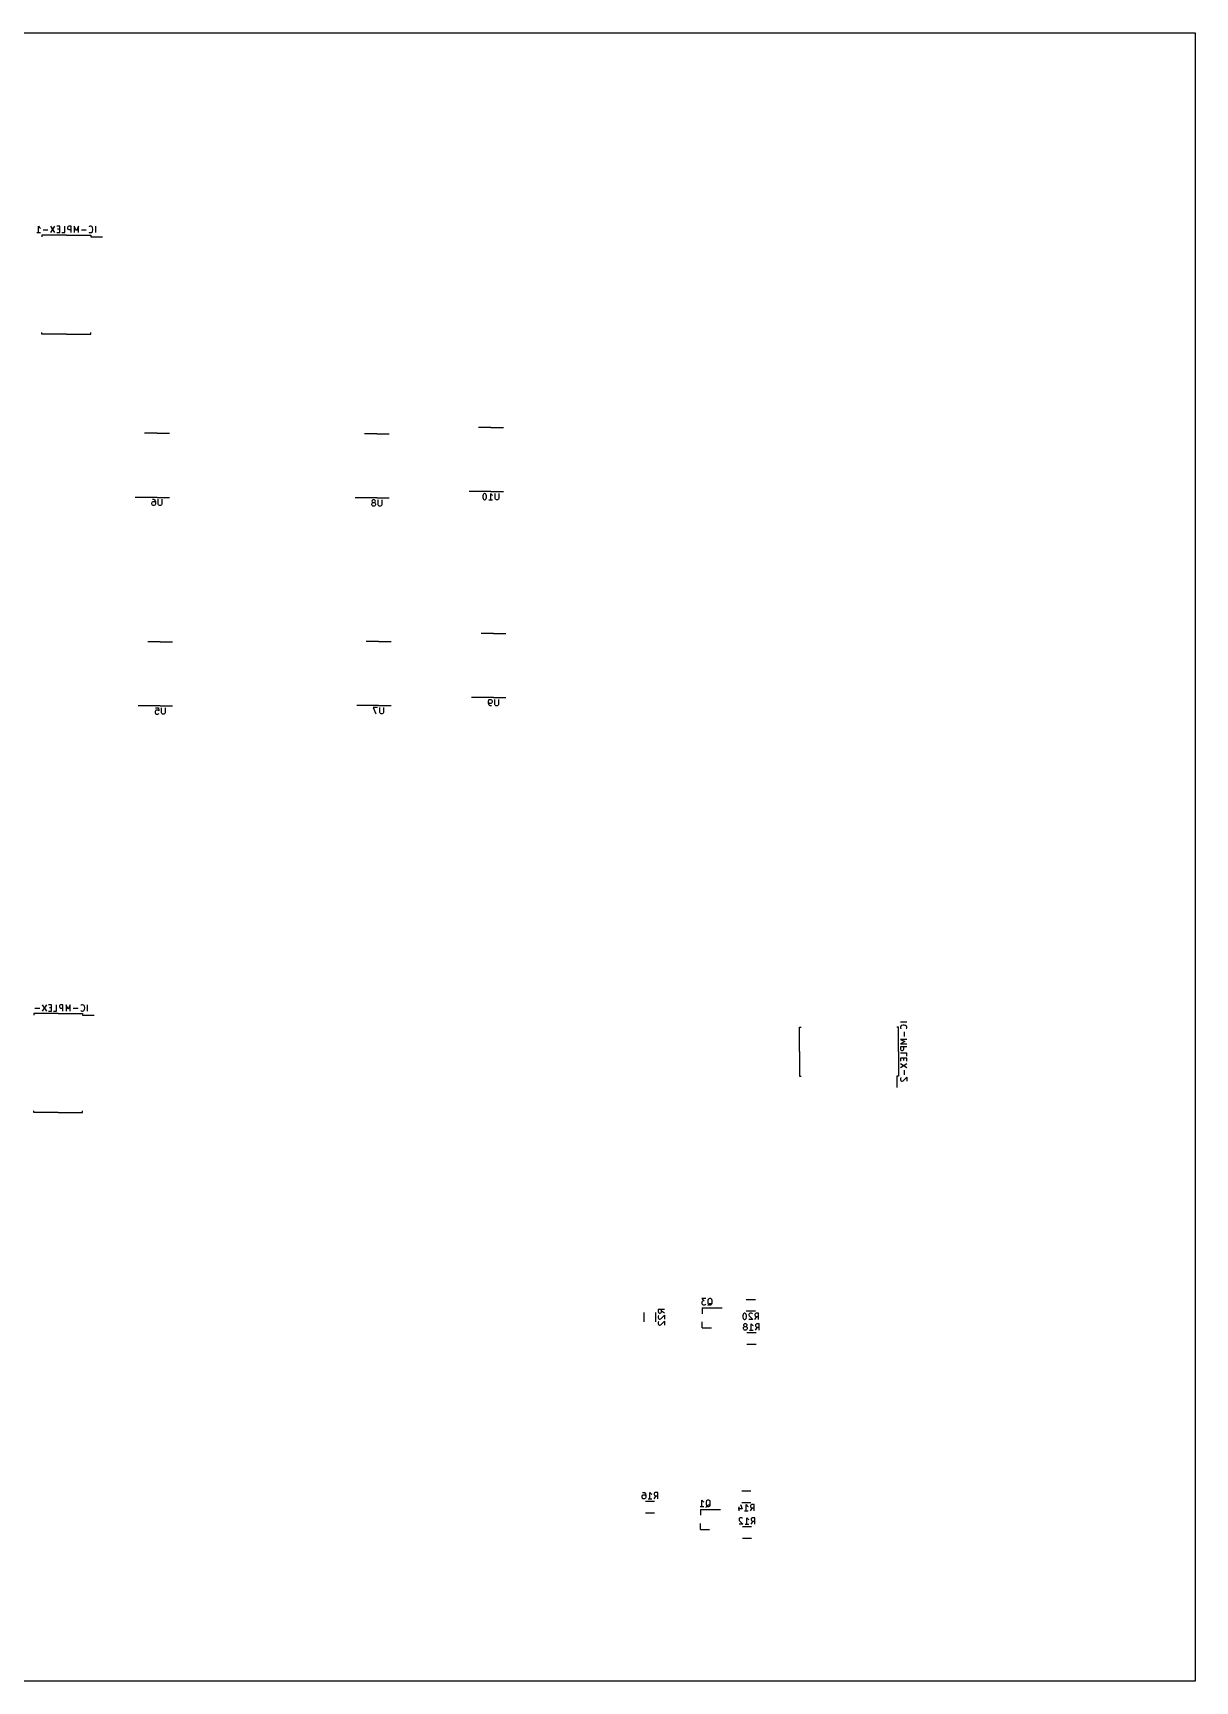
# Model space of a CAD drawing. Extents: x 119 to 479, y -311 to -51.
# Drawn here: x 295.6 to 479, y -311 to -51 of the extents above; entities that cross this region are included whole.
import ezdxf

# ---------------------------------------------------------------- set-up
doc = ezdxf.new("R2010")
doc.units = 0
doc.layers.add('BLACK', color=7, linetype='CONTINUOUS')

msp = doc.modelspace()

# ---------------------------------------------------------------- linework, layer by layer
at = {"layer": 'BLACK', "linetype": 'CONTINUOUS'}
for p, q in [((119, -51), (479, -51)), ((479, -51), (479, -311)), ((296.233, -82.502), (296.805, -82.502)), ((296.519, -82.502), (296.519, -81.502)), ((296.519, -81.502), (296.614, -81.645)), ((296.614, -81.645), (296.71, -81.74)), ((296.71, -81.74), (296.805, -81.788)), ((300.9, -82.89), (297.04, -82.89)), ((297.04, -82.89), (297.04, -83.155)), ((297.995, -82.121), (297.233, -82.121)), ((299.043, -81.502), (298.376, -82.502)), ((298.376, -81.502), (299.043, -82.502)), ((299.852, -81.502), (299.376, -81.502)), ((299.376, -82.502), (299.852, -82.502)), ((299.852, -81.979), (299.519, -81.979)), ((299.852, -82.502), (299.852, -81.502)), ((300.186, -82.502), (300.662, -82.502)), ((300.662, -82.502), (300.662, -81.502)), ((300.9, -82.89), (304.76, -82.89)), ((301.138, -81.598), (301.09, -81.693)), ((301.09, -81.693), (301.09, -81.836)), ((301.09, -81.836), (301.138, -81.931)), ((301.186, -81.55), (301.138, -81.598)), ((301.138, -81.931), (301.186, -81.979)), ((301.281, -81.502), (301.186, -81.55)), ((301.186, -81.979), (301.281, -82.026)), ((301.662, -81.502), (301.281, -81.502)), ((301.281, -82.026), (301.662, -82.026)), ((301.662, -82.502), (301.662, -81.502)), ((302.471, -82.217), (302.138, -81.502)), ((302.138, -81.502), (302.138, -82.502)), ((302.805, -81.502), (302.471, -82.217)), ((302.805, -82.502), (302.805, -81.502)), ((304.043, -82.121), (303.281, -82.121)), ((304.519, -81.55), (304.471, -81.598)), ((304.471, -82.407), (304.519, -82.455)), ((304.662, -81.502), (304.519, -81.55)), ((304.519, -82.455), (304.662, -82.502)), ((304.757, -81.502), (304.662, -81.502)), ((304.662, -82.502), (304.757, -82.502)), ((304.9, -81.55), (304.757, -81.502)), ((304.757, -82.502), (304.9, -82.455)), ((304.76, -82.89), (304.76, -83.155)), ((304.76, -83.155), (306.575, -83.155)), ((304.995, -81.645), (304.9, -81.55)), ((304.9, -82.455), (304.995, -82.359)), ((305.043, -81.74), (304.995, -81.645)), ((304.995, -82.359), (305.043, -82.264)), ((305.09, -81.931), (305.043, -81.74)), ((305.043, -82.264), (305.09, -82.074)), ((305.09, -82.074), (305.09, -81.931)), ((305.519, -82.502), (305.519, -81.502)), ((297.04, -98.51), (297.04, -98.245)), ((300.9, -98.51), (297.04, -98.51)), ((300.9, -98.51), (304.76, -98.51)), ((304.76, -98.51), (304.76, -98.245)), ((315.2, -114.14), (313.25, -114.14)), ((315.2, -114.14), (317.15, -114.14)), ((349.9, -114.24), (347.95, -114.24)), ((349.9, -114.24), (351.85, -114.24)), ((367.9, -113.24), (365.95, -113.24)), ((367.9, -113.24), (369.85, -113.24)), ((315.2, -124.26), (311.75, -124.26)), ((314.486, -124.552), (314.676, -124.552)), ((314.676, -124.552), (314.771, -124.6)), ((314.771, -124.6), (314.819, -124.648)), ((314.819, -124.648), (314.914, -124.79)), ((314.914, -124.79), (314.962, -124.981)), ((315.2, -124.26), (317.15, -124.26)), ((315.39, -125.362), (315.39, -124.552)), ((315.962, -124.552), (315.962, -125.362)), ((349.9, -124.36), (346.45, -124.36)), ((349.138, -124.748), (349.09, -124.843)), ((349.186, -124.7), (349.138, -124.748)), ((349.281, -124.652), (349.186, -124.7)), ((349.471, -124.652), (349.281, -124.652)), ((349.567, -124.7), (349.471, -124.652)), ((349.614, -124.748), (349.567, -124.7)), ((349.662, -124.843), (349.614, -124.748)), ((349.9, -124.36), (351.85, -124.36)), ((350.09, -125.462), (350.09, -124.652)), ((350.662, -124.652), (350.662, -125.462)), ((367.9, -123.36), (364.45, -123.36)), ((366.662, -123.843), (366.614, -124.033)), ((366.614, -124.033), (366.614, -124.271)), ((366.614, -124.271), (366.662, -124.462)), ((366.71, -123.748), (366.662, -123.843)), ((366.662, -124.462), (366.71, -124.557)), ((366.757, -123.7), (366.71, -123.748)), ((366.71, -124.557), (366.757, -124.605)), ((366.852, -123.652), (366.757, -123.7)), ((366.757, -124.605), (366.852, -124.652)), ((366.948, -123.652), (366.852, -123.652)), ((366.852, -124.652), (366.948, -124.652)), ((367.043, -123.7), (366.948, -123.652)), ((366.948, -124.652), (367.043, -124.605)), ((367.09, -123.748), (367.043, -123.7)), ((367.043, -124.605), (367.09, -124.557)), ((367.138, -123.843), (367.09, -123.748)), ((367.09, -124.557), (367.138, -124.462)), ((367.186, -124.033), (367.138, -123.843)), ((367.138, -124.462), (367.186, -124.271)), ((367.186, -124.271), (367.186, -124.033)), ((367.567, -124.652), (368.138, -124.652)), ((367.852, -124.652), (367.852, -123.652)), ((367.852, -123.652), (367.948, -123.795)), ((367.9, -123.36), (369.85, -123.36)), ((367.948, -123.795), (368.043, -123.89)), ((368.043, -123.89), (368.138, -123.938)), ((368.567, -124.462), (368.567, -123.652)), ((368.614, -124.557), (368.567, -124.462)), ((368.662, -124.605), (368.614, -124.557)), ((368.757, -124.652), (368.662, -124.605)), ((368.948, -124.652), (368.757, -124.652)), ((369.043, -124.605), (368.948, -124.652)), ((369.09, -124.557), (369.043, -124.605)), ((369.138, -124.462), (369.09, -124.557)), ((369.138, -123.652), (369.138, -124.462)), ((314.39, -125.124), (314.438, -125.029)), ((314.39, -125.362), (314.39, -125.124)), ((314.438, -125.457), (314.39, -125.362)), ((314.438, -125.029), (314.486, -124.981)), ((314.486, -125.505), (314.438, -125.457)), ((314.486, -124.981), (314.581, -124.933)), ((314.581, -125.552), (314.486, -125.505)), ((314.581, -124.933), (314.771, -124.933)), ((314.771, -125.552), (314.581, -125.552)), ((314.771, -124.933), (314.867, -124.981)), ((314.867, -125.505), (314.771, -125.552)), ((314.867, -124.981), (314.914, -125.029)), ((314.914, -125.457), (314.867, -125.505)), ((314.914, -125.029), (314.962, -125.124)), ((314.962, -125.362), (314.914, -125.457)), ((314.962, -124.981), (314.962, -125.362)), ((315.438, -125.457), (315.39, -125.362)), ((315.486, -125.505), (315.438, -125.457)), ((315.581, -125.552), (315.486, -125.505)), ((315.771, -125.552), (315.581, -125.552)), ((315.867, -125.505), (315.771, -125.552)), ((315.914, -125.457), (315.867, -125.505)), ((315.962, -125.362), (315.914, -125.457)), ((349.09, -124.843), (349.09, -124.89)), ((349.09, -124.89), (349.138, -124.986)), ((349.09, -125.271), (349.138, -125.176)), ((349.09, -125.462), (349.09, -125.271)), ((349.138, -125.557), (349.09, -125.462)), ((349.138, -124.986), (349.186, -125.033)), ((349.138, -125.176), (349.186, -125.129)), ((349.186, -125.605), (349.138, -125.557)), ((349.186, -125.033), (349.281, -125.081)), ((349.186, -125.129), (349.281, -125.081)), ((349.281, -125.652), (349.186, -125.605)), ((349.281, -125.081), (349.471, -125.081)), ((349.471, -125.652), (349.281, -125.652)), ((349.471, -125.081), (349.567, -125.033)), ((349.471, -125.081), (349.567, -125.129)), ((349.567, -125.605), (349.471, -125.652)), ((349.567, -125.033), (349.614, -124.986)), ((349.567, -125.129), (349.614, -125.176)), ((349.614, -125.557), (349.567, -125.605)), ((349.614, -124.986), (349.662, -124.89)), ((349.614, -125.176), (349.662, -125.271)), ((349.662, -125.462), (349.614, -125.557)), ((349.662, -124.89), (349.662, -124.843)), ((349.662, -125.271), (349.662, -125.462)), ((350.138, -125.557), (350.09, -125.462)), ((350.186, -125.605), (350.138, -125.557)), ((350.281, -125.652), (350.186, -125.605)), ((350.471, -125.652), (350.281, -125.652)), ((350.567, -125.605), (350.471, -125.652)), ((350.614, -125.557), (350.567, -125.605)), ((350.662, -125.462), (350.614, -125.557)), ((315.7, -147.04), (313.75, -147.04)), ((315.7, -147.04), (317.65, -147.04)), ((350.175, -147.005), (348.225, -147.005)), ((350.175, -147.005), (352.125, -147.005)), ((368.3, -145.74), (366.35, -145.74)), ((368.3, -145.74), (370.25, -145.74)), ((368.3, -155.86), (364.85, -155.86)), ((368.3, -155.86), (370.25, -155.86)), ((315.7, -157.16), (312.25, -157.16)), ((314.938, -157.929), (314.89, -158.024)), ((314.89, -158.024), (314.89, -158.262)), ((314.89, -158.262), (314.938, -158.357)), ((314.938, -157.452), (315.414, -157.452)), ((314.986, -157.881), (314.938, -157.929)), ((314.938, -158.357), (314.986, -158.405)), ((315.081, -157.833), (314.986, -157.881)), ((314.986, -158.405), (315.081, -158.452)), ((315.319, -157.833), (315.081, -157.833)), ((315.081, -158.452), (315.319, -158.452)), ((315.414, -157.881), (315.319, -157.833)), ((315.319, -158.452), (315.414, -158.405)), ((315.414, -157.452), (315.462, -157.929)), ((315.462, -157.929), (315.414, -157.881)), ((315.414, -158.405), (315.462, -158.357)), ((315.7, -157.16), (317.65, -157.16)), ((315.89, -158.262), (315.89, -157.452)), ((315.938, -158.357), (315.89, -158.262)), ((315.986, -158.405), (315.938, -158.357)), ((316.081, -158.452), (315.986, -158.405)), ((316.271, -158.452), (316.081, -158.452)), ((316.367, -158.405), (316.271, -158.452)), ((316.414, -158.357), (316.367, -158.405)), ((316.462, -158.262), (316.414, -158.357)), ((316.462, -157.452), (316.462, -158.262)), ((350.175, -157.125), (346.725, -157.125)), ((349.985, -157.417), (349.318, -157.417)), ((349.318, -157.417), (349.746, -158.417)), ((350.175, -157.125), (352.125, -157.125)), ((350.365, -158.227), (350.365, -157.417)), ((350.413, -158.322), (350.365, -158.227)), ((350.461, -158.37), (350.413, -158.322)), ((350.556, -158.417), (350.461, -158.37)), ((350.746, -158.417), (350.556, -158.417)), ((350.842, -158.37), (350.746, -158.417)), ((350.889, -158.322), (350.842, -158.37)), ((350.937, -158.227), (350.889, -158.322)), ((350.937, -157.417), (350.937, -158.227)), ((367.49, -156.343), (367.538, -156.248)), ((367.49, -156.724), (367.49, -156.343)), ((367.538, -156.676), (367.49, -156.581)), ((367.538, -156.914), (367.49, -156.724)), ((367.538, -156.248), (367.586, -156.2)), ((367.586, -156.724), (367.538, -156.676)), ((367.633, -157.057), (367.538, -156.914)), ((367.586, -156.2), (367.681, -156.152)), ((367.681, -156.771), (367.586, -156.724)), ((367.681, -157.105), (367.633, -157.057)), ((367.681, -156.152), (367.871, -156.152)), ((367.871, -156.771), (367.681, -156.771)), ((367.776, -157.152), (367.681, -157.105)), ((367.967, -157.152), (367.776, -157.152)), ((367.871, -156.152), (367.967, -156.2)), ((367.967, -156.724), (367.871, -156.771)), ((367.967, -156.2), (368.014, -156.248)), ((368.014, -156.676), (367.967, -156.724)), ((368.014, -156.248), (368.062, -156.343)), ((368.062, -156.581), (368.014, -156.676)), ((368.062, -156.343), (368.062, -156.581)), ((368.49, -156.962), (368.49, -156.152)), ((368.538, -157.057), (368.49, -156.962)), ((368.586, -157.105), (368.538, -157.057)), ((368.681, -157.152), (368.586, -157.105)), ((368.871, -157.152), (368.681, -157.152)), ((368.967, -157.105), (368.871, -157.152)), ((369.014, -157.057), (368.967, -157.105)), ((369.062, -156.962), (369.014, -157.057)), ((369.062, -156.152), (369.062, -156.962)), ((296.695, -204.921), (295.933, -204.921)), ((297.743, -204.302), (297.076, -205.302)), ((297.076, -204.302), (297.743, -205.302)), ((298.552, -204.302), (298.076, -204.302)), ((298.076, -205.302), (298.552, -205.302)), ((298.552, -204.779), (298.219, -204.779)), ((298.552, -205.302), (298.552, -204.302)), ((298.886, -205.302), (299.362, -205.302)), ((299.362, -205.302), (299.362, -204.302)), ((299.838, -204.398), (299.79, -204.493)), ((299.79, -204.493), (299.79, -204.636)), ((299.79, -204.636), (299.838, -204.731)), ((299.886, -204.35), (299.838, -204.398)), ((299.838, -204.731), (299.886, -204.779)), ((299.981, -204.302), (299.886, -204.35)), ((299.886, -204.779), (299.981, -204.826)), ((300.362, -204.302), (299.981, -204.302)), ((299.981, -204.826), (300.362, -204.826)), ((300.362, -205.302), (300.362, -204.302)), ((301.171, -205.017), (300.838, -204.302)), ((300.838, -204.302), (300.838, -205.302)), ((301.505, -204.302), (301.171, -205.017)), ((301.505, -205.302), (301.505, -204.302)), ((302.743, -204.921), (301.981, -204.921)), ((303.219, -204.35), (303.171, -204.398)), ((303.171, -205.207), (303.219, -205.255)), ((303.362, -204.302), (303.219, -204.35)), ((303.219, -205.255), (303.362, -205.302)), ((303.457, -204.302), (303.362, -204.302)), ((303.362, -205.302), (303.457, -205.302)), ((303.6, -204.35), (303.457, -204.302)), ((303.457, -205.302), (303.6, -205.255)), ((303.695, -204.445), (303.6, -204.35)), ((303.6, -205.255), (303.695, -205.16)), ((303.743, -204.54), (303.695, -204.445)), ((303.695, -205.16), (303.743, -205.064)), ((303.79, -204.731), (303.743, -204.54)), ((303.743, -205.064), (303.79, -204.874)), ((303.79, -204.874), (303.79, -204.731)), ((304.219, -205.302), (304.219, -204.302)), ((295.74, -205.69), (295.74, -205.955)), ((299.6, -205.69), (295.74, -205.69)), ((299.6, -205.69), (303.46, -205.69)), ((303.46, -205.69), (303.46, -205.955)), ((303.46, -205.955), (305.275, -205.955)), ((416.59, -211.7), (416.59, -207.84)), ((416.59, -207.84), (416.855, -207.84)), ((432.21, -207.84), (431.945, -207.84)), ((432.21, -211.7), (432.21, -207.84)), ((433.502, -207.081), (432.502, -207.081)), ((432.55, -207.7), (432.502, -207.843)), ((432.502, -207.843), (432.502, -207.938)), ((432.502, -207.938), (432.55, -208.081)), ((432.645, -207.605), (432.55, -207.7)), ((432.74, -207.557), (432.645, -207.605)), ((432.931, -207.51), (432.74, -207.557)), ((433.074, -207.51), (432.931, -207.51)), ((433.264, -207.557), (433.074, -207.51)), ((433.36, -207.605), (433.264, -207.557)), ((433.455, -207.7), (433.36, -207.605)), ((433.502, -207.843), (433.455, -207.7)), ((433.455, -208.081), (433.502, -207.938)), ((433.502, -207.938), (433.502, -207.843)), ((433.502, -209.795), (432.502, -209.795)), ((432.502, -209.795), (433.217, -210.129)), ((433.217, -210.129), (432.502, -210.462)), ((432.502, -210.462), (433.502, -210.462)), ((432.55, -208.081), (432.598, -208.129)), ((433.121, -208.557), (433.121, -209.319)), ((433.407, -208.129), (433.455, -208.081)), ((416.59, -211.7), (416.59, -215.56)), ((432.21, -211.7), (432.21, -215.56)), ((433.502, -210.938), (432.502, -210.938)), ((432.502, -210.938), (432.502, -211.319)), ((432.502, -211.319), (432.55, -211.414)), ((433.502, -211.938), (432.502, -211.938)), ((433.502, -212.748), (432.502, -212.748)), ((432.502, -212.748), (432.502, -213.224)), ((432.55, -211.414), (432.598, -211.462)), ((432.598, -211.462), (432.693, -211.51)), ((432.693, -211.51), (432.836, -211.51)), ((432.836, -211.51), (432.931, -211.462)), ((432.931, -211.462), (432.979, -211.414)), ((432.979, -211.414), (433.026, -211.319)), ((432.979, -212.748), (432.979, -213.081)), ((433.026, -211.319), (433.026, -210.938)), ((433.502, -212.414), (433.502, -211.938)), ((433.502, -213.224), (433.502, -212.748)), ((416.59, -215.56), (416.855, -215.56)), ((431.945, -215.56), (431.945, -217.375)), ((432.21, -215.56), (431.945, -215.56)), ((432.502, -213.557), (433.502, -214.224)), ((432.502, -214.224), (433.502, -213.557)), ((432.598, -215.795), (432.55, -215.843)), ((432.931, -216.319), (433.502, -215.748)), ((433.121, -214.605), (433.121, -215.367)), ((433.502, -215.748), (433.502, -216.367)), ((432.55, -215.843), (432.502, -215.938)), ((432.502, -215.938), (432.502, -216.176)), ((432.502, -216.176), (432.55, -216.271)), ((432.55, -216.271), (432.598, -216.319)), ((432.598, -216.319), (432.693, -216.367)), ((432.693, -216.367), (432.788, -216.367)), ((432.788, -216.367), (432.931, -216.319)), ((295.74, -221.31), (295.74, -221.045)), ((299.6, -221.31), (295.74, -221.31)), ((299.6, -221.31), (303.46, -221.31)), ((303.46, -221.31), (303.46, -221.045)), ((401.81, -250.652), (401.19, -250.652)), ((401.19, -250.652), (401.524, -251.033)), ((401.238, -251.129), (401.19, -251.224)), ((401.19, -251.224), (401.19, -251.462)), ((401.19, -251.462), (401.238, -251.557)), ((401.286, -251.081), (401.238, -251.129)), ((401.238, -251.557), (401.286, -251.605)), ((401.24, -252.12), (404.4, -252.12)), ((401.24, -252.12), (401.24, -253.05)), ((401.381, -251.033), (401.286, -251.081)), ((401.286, -251.605), (401.381, -251.652)), ((401.524, -251.033), (401.381, -251.033)), ((401.381, -251.652), (401.667, -251.652)), ((401.667, -251.652), (401.762, -251.605)), ((401.762, -251.605), (401.81, -251.557)), ((402.095, -251.748), (402.19, -251.7)), ((402.19, -250.795), (402.143, -250.986)), ((402.143, -250.986), (402.143, -251.319)), ((402.143, -251.319), (402.19, -251.51)), ((402.286, -250.7), (402.19, -250.795)), ((402.19, -251.51), (402.286, -251.605)), ((402.19, -251.7), (402.286, -251.605)), ((402.381, -250.652), (402.286, -250.7)), ((402.286, -251.605), (402.429, -251.462)), ((402.286, -251.605), (402.381, -251.652)), ((402.571, -250.652), (402.381, -250.652)), ((402.381, -251.652), (402.571, -251.652)), ((402.429, -251.462), (402.524, -251.414)), ((402.524, -251.414), (402.619, -251.414)), ((402.667, -250.7), (402.571, -250.652)), ((402.571, -251.652), (402.667, -251.605)), ((402.762, -250.795), (402.667, -250.7)), ((402.667, -251.605), (402.762, -251.51)), ((402.81, -250.986), (402.762, -250.795)), ((402.762, -251.51), (402.81, -251.319)), ((402.81, -251.319), (402.81, -250.986)), ((408.173, -250.79), (409.627, -250.79)), ((392.09, -254.327), (392.09, -252.873)), ((393.91, -254.327), (393.91, -252.873)), ((395.272, -252.386), (394.272, -252.386)), ((394.272, -252.386), (394.272, -252.767)), ((394.272, -252.767), (394.32, -252.862)), ((394.32, -253.386), (394.272, -253.481)), ((394.272, -253.481), (394.272, -253.719)), ((394.272, -253.719), (394.32, -253.814)), ((394.32, -254.338), (394.272, -254.433)), ((394.272, -254.433), (394.272, -254.671)), ((394.272, -254.671), (394.32, -254.767)), ((394.32, -252.862), (394.368, -252.91)), ((394.368, -253.338), (394.32, -253.386)), ((394.32, -253.814), (394.368, -253.862)), ((394.368, -254.29), (394.32, -254.338)), ((394.32, -254.767), (394.368, -254.814)), ((394.368, -252.91), (394.463, -252.957)), ((394.368, -253.862), (394.463, -253.91)), ((394.463, -252.957), (394.606, -252.957)), ((394.463, -253.91), (394.558, -253.91)), ((394.558, -253.91), (394.701, -253.862)), ((394.606, -252.957), (394.701, -252.91)), ((394.701, -252.91), (394.749, -252.862)), ((394.701, -253.862), (395.272, -253.29)), ((394.701, -254.814), (395.272, -254.243)), ((394.749, -252.862), (394.796, -252.767)), ((394.796, -252.767), (394.796, -252.386)), ((395.272, -252.957), (394.796, -252.624)), ((395.272, -253.29), (395.272, -253.91)), ((395.272, -254.243), (395.272, -254.862)), ((401.24, -255.28), (401.24, -254.35)), ((407.686, -253.163), (407.638, -253.353)), ((407.638, -253.353), (407.638, -253.591)), ((407.638, -253.591), (407.686, -253.782)), ((407.733, -253.068), (407.686, -253.163)), ((407.686, -253.782), (407.733, -253.877)), ((407.781, -253.02), (407.733, -253.068)), ((407.733, -253.877), (407.781, -253.925)), ((407.786, -254.728), (407.738, -254.823)), ((407.876, -252.972), (407.781, -253.02)), ((407.781, -253.925), (407.876, -253.972)), ((407.833, -254.68), (407.786, -254.728)), ((407.929, -254.632), (407.833, -254.68)), ((407.971, -252.972), (407.876, -252.972)), ((407.876, -253.972), (407.971, -253.972)), ((408.119, -254.632), (407.929, -254.632)), ((408.067, -253.02), (407.971, -252.972)), ((407.971, -253.972), (408.067, -253.925)), ((408.114, -253.068), (408.067, -253.02)), ((408.067, -253.925), (408.114, -253.877)), ((408.162, -253.163), (408.114, -253.068)), ((408.114, -253.877), (408.162, -253.782)), ((408.214, -254.68), (408.119, -254.632)), ((408.21, -253.353), (408.162, -253.163)), ((408.162, -253.782), (408.21, -253.591)), ((408.173, -252.61), (409.627, -252.61)), ((408.21, -253.591), (408.21, -253.353)), ((408.262, -254.728), (408.214, -254.68)), ((408.31, -254.823), (408.262, -254.728)), ((408.638, -253.068), (408.59, -253.163)), ((408.59, -253.163), (408.59, -253.258)), ((408.59, -253.258), (408.638, -253.401)), ((409.21, -253.972), (408.59, -253.972)), ((408.686, -253.02), (408.638, -253.068)), ((408.638, -253.401), (409.21, -253.972)), ((408.781, -252.972), (408.686, -253.02)), ((409.019, -252.972), (408.781, -252.972)), ((408.976, -255.632), (408.976, -254.632)), ((408.976, -254.632), (409.071, -254.775)), ((409.114, -253.02), (409.019, -252.972)), ((409.071, -254.775), (409.167, -254.87)), ((409.162, -253.068), (409.114, -253.02)), ((409.59, -253.068), (409.543, -253.163)), ((409.543, -253.163), (409.543, -253.306)), ((409.543, -253.306), (409.59, -253.401)), ((409.543, -253.972), (409.876, -253.496)), ((409.638, -253.02), (409.59, -253.068)), ((409.59, -253.401), (409.638, -253.449)), ((409.733, -252.972), (409.638, -253.02)), ((409.638, -253.449), (409.733, -253.496)), ((409.69, -254.728), (409.643, -254.823)), ((409.738, -254.68), (409.69, -254.728)), ((410.114, -252.972), (409.733, -252.972)), ((409.733, -253.496), (410.114, -253.496)), ((409.833, -254.632), (409.738, -254.68)), ((410.214, -254.632), (409.833, -254.632)), ((410.114, -253.972), (410.114, -252.972)), ((410.214, -255.632), (410.214, -254.632)), ((394.368, -254.814), (394.463, -254.862)), ((394.463, -254.862), (394.558, -254.862)), ((394.558, -254.862), (394.701, -254.814)), ((401.24, -255.28), (402.7, -255.28)), ((407.738, -254.823), (407.738, -254.87)), ((407.738, -254.87), (407.786, -254.966)), ((407.738, -255.251), (407.786, -255.156)), ((407.738, -255.442), (407.738, -255.251)), ((407.786, -255.537), (407.738, -255.442)), ((407.786, -254.966), (407.833, -255.013)), ((407.786, -255.156), (407.833, -255.109)), ((407.833, -255.585), (407.786, -255.537)), ((407.833, -255.013), (407.929, -255.061)), ((407.833, -255.109), (407.929, -255.061)), ((407.929, -255.632), (407.833, -255.585)), ((407.929, -255.061), (408.119, -255.061)), ((408.119, -255.632), (407.929, -255.632)), ((408.119, -255.061), (408.214, -255.013)), ((408.119, -255.061), (408.214, -255.109)), ((408.214, -255.585), (408.119, -255.632)), ((408.214, -255.013), (408.262, -254.966)), ((408.214, -255.109), (408.262, -255.156)), ((408.262, -255.537), (408.214, -255.585)), ((408.262, -254.966), (408.31, -254.87)), ((408.262, -255.156), (408.31, -255.251)), ((408.31, -255.442), (408.262, -255.537)), ((409.727, -256.09), (408.273, -256.09)), ((408.31, -254.87), (408.31, -254.823)), ((408.31, -255.251), (408.31, -255.442)), ((408.69, -255.632), (409.262, -255.632)), ((409.167, -254.87), (409.262, -254.918)), ((409.643, -254.823), (409.643, -254.966)), ((409.643, -254.966), (409.69, -255.061)), ((409.643, -255.632), (409.976, -255.156)), ((409.69, -255.061), (409.738, -255.109)), ((409.738, -255.109), (409.833, -255.156)), ((409.833, -255.156), (410.214, -255.156)), ((409.727, -257.91), (408.273, -257.91)), ((391.738, -281.804), (391.786, -281.709)), ((391.738, -282.042), (391.738, -281.804)), ((391.786, -282.137), (391.738, -282.042)), ((391.786, -281.709), (391.833, -281.661)), ((391.833, -282.185), (391.786, -282.137)), ((391.833, -281.232), (392.024, -281.232)), ((391.833, -281.661), (391.929, -281.613)), ((391.929, -282.232), (391.833, -282.185)), ((391.929, -281.613), (392.119, -281.613)), ((392.119, -282.232), (391.929, -282.232)), ((392.024, -281.232), (392.119, -281.28)), ((392.119, -281.28), (392.167, -281.328)), ((392.119, -281.613), (392.214, -281.661)), ((392.214, -282.185), (392.119, -282.232)), ((392.167, -281.328), (392.262, -281.47)), ((392.214, -281.661), (392.262, -281.709)), ((392.262, -282.137), (392.214, -282.185)), ((392.262, -281.47), (392.31, -281.661)), ((392.262, -281.709), (392.31, -281.804)), ((392.31, -282.042), (392.262, -282.137)), ((393.727, -282.69), (392.273, -282.69)), ((392.31, -281.661), (392.31, -282.042)), ((392.69, -282.232), (393.262, -282.232)), ((392.976, -282.232), (392.976, -281.232)), ((392.976, -281.232), (393.071, -281.375)), ((393.071, -281.375), (393.167, -281.47)), ((393.167, -281.47), (393.262, -281.518)), ((393.69, -281.328), (393.643, -281.423)), ((393.643, -281.423), (393.643, -281.566)), ((393.643, -281.566), (393.69, -281.661)), ((393.643, -282.232), (393.976, -281.756)), ((393.738, -281.28), (393.69, -281.328)), ((393.69, -281.661), (393.738, -281.709)), ((393.833, -281.232), (393.738, -281.28)), ((393.738, -281.709), (393.833, -281.756)), ((394.214, -281.232), (393.833, -281.232)), ((393.833, -281.756), (394.214, -281.756)), ((394.214, -282.232), (394.214, -281.232)), ((401.176, -283.452), (401.176, -282.452)), ((401.176, -282.452), (401.271, -282.595)), ((401.271, -282.595), (401.367, -282.69)), ((401.367, -282.69), (401.462, -282.738)), ((401.89, -282.595), (401.843, -282.786)), ((401.843, -282.786), (401.843, -283.119)), ((401.843, -283.119), (401.89, -283.31)), ((401.986, -282.5), (401.89, -282.595)), ((401.89, -283.31), (401.986, -283.405)), ((402.081, -282.452), (401.986, -282.5)), ((401.986, -283.405), (402.129, -283.262)), ((402.271, -282.452), (402.081, -282.452)), ((402.129, -283.262), (402.224, -283.214)), ((402.224, -283.214), (402.319, -283.214)), ((402.367, -282.5), (402.271, -282.452)), ((402.462, -282.595), (402.367, -282.5)), ((402.367, -283.405), (402.462, -283.31)), ((402.51, -282.786), (402.462, -282.595)), ((402.462, -283.31), (402.51, -283.119)), ((402.51, -283.119), (402.51, -282.786)), ((407.271, -283.125), (407.51, -283.839)), ((407.473, -280.99), (408.927, -280.99)), ((407.473, -282.81), (408.927, -282.81)), ((408.176, -284.172), (408.176, -283.172)), ((408.176, -283.172), (408.271, -283.315)), ((408.271, -283.315), (408.367, -283.41)), ((408.89, -283.268), (408.843, -283.363)), ((408.843, -283.363), (408.843, -283.506)), ((408.938, -283.22), (408.89, -283.268)), ((409.033, -283.172), (408.938, -283.22)), ((409.414, -283.172), (409.033, -283.172)), ((409.414, -284.172), (409.414, -283.172)), ((393.727, -284.51), (392.273, -284.51)), ((400.89, -283.452), (401.462, -283.452)), ((400.94, -283.92), (400.94, -284.85)), ((400.94, -283.92), (404.1, -283.92)), ((401.795, -283.548), (401.89, -283.5)), ((401.89, -283.5), (401.986, -283.405)), ((401.986, -283.405), (402.081, -283.452)), ((402.081, -283.452), (402.271, -283.452)), ((402.271, -283.452), (402.367, -283.405)), ((407.51, -283.839), (406.89, -283.839)), ((407.033, -283.506), (407.033, -284.172)), ((407.086, -285.328), (407.038, -285.423)), ((407.038, -285.423), (407.038, -285.518)), ((407.038, -285.518), (407.086, -285.661)), ((407.133, -285.28), (407.086, -285.328)), ((407.086, -285.661), (407.657, -286.232)), ((407.229, -285.232), (407.133, -285.28)), ((407.467, -285.232), (407.229, -285.232)), ((407.562, -285.28), (407.467, -285.232)), ((407.61, -285.328), (407.562, -285.28)), ((407.89, -284.172), (408.462, -284.172)), ((408.276, -286.232), (408.276, -285.232)), ((408.276, -285.232), (408.371, -285.375)), ((408.367, -283.41), (408.462, -283.458)), ((408.371, -285.375), (408.467, -285.47)), ((408.467, -285.47), (408.562, -285.518)), ((408.843, -283.506), (408.89, -283.601)), ((408.843, -284.172), (409.176, -283.696)), ((408.89, -283.601), (408.938, -283.649)), ((408.938, -283.649), (409.033, -283.696)), ((408.99, -285.328), (408.943, -285.423)), ((408.943, -285.423), (408.943, -285.566)), ((408.943, -285.566), (408.99, -285.661)), ((408.943, -286.232), (409.276, -285.756)), ((409.038, -285.28), (408.99, -285.328)), ((408.99, -285.661), (409.038, -285.709)), ((409.033, -283.696), (409.414, -283.696)), ((409.133, -285.232), (409.038, -285.28)), ((409.038, -285.709), (409.133, -285.756)), ((409.514, -285.232), (409.133, -285.232)), ((409.133, -285.756), (409.514, -285.756)), ((409.514, -286.232), (409.514, -285.232)), ((400.94, -287.08), (400.94, -286.15)), ((400.94, -287.08), (402.4, -287.08)), ((407.657, -286.232), (407.038, -286.232)), ((409.027, -286.69), (407.573, -286.69)), ((409.027, -288.51), (407.573, -288.51)), ((407.99, -286.232), (408.562, -286.232)), ((479, -311), (119, -311))]:
    msp.add_line(p, q, dxfattribs=at)

doc.saveas('drawing.dxf')
